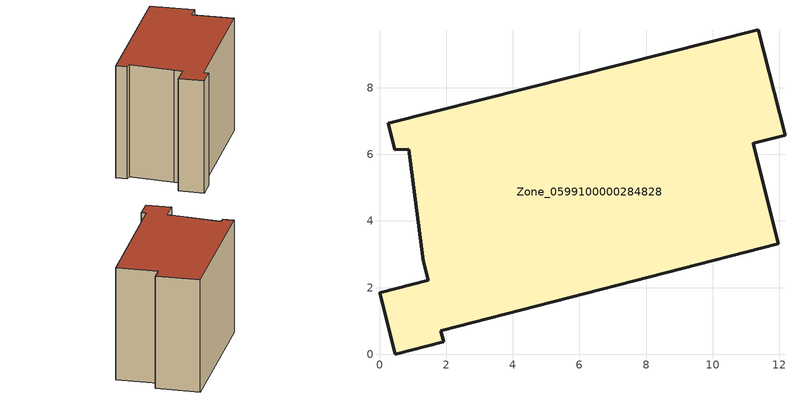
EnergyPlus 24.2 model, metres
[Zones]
Zone_0599100000284828
 floor ground (C_G): 0.26,6.93 11.37,9.74 12.17,6.57 11.21,6.33 11.97,3.32 1.84,0.71 1.93,0.37 0.48,0 0,1.85 1.46,2.22 1.31,2.81 0.88,6.16 0.46,6.13 z0
 wall outside (C_F): 1.84,0.71 11.97,3.32 11.21,6.33 12.17,6.57 11.37,9.74 0.26,6.93 0.46,6.13 0.88,6.16 1.31,2.81 1.46,2.22 0,1.85 0.48,0 1.93,0.37 1.84,0.71 z0:8.62
 roof outside (C_R): 0.26,6.93 0.46,6.13 0.88,6.16 1.31,2.81 1.46,2.22 0,1.85 0.48,0 1.93,0.37 1.84,0.71 11.97,3.32 11.21,6.33 12.17,6.57 11.37,9.74 z8.62
[BUILDING]
Pand.0599100000284828: North Axis=0; Terrain=City; Loads Convergence Tolerance Value=0.04; Temperature Convergence Tolerance Value=0.4; Solar Distribution=FullExterior; Maximum Number of Warmup Days=25; Minimum Number of Warmup Days=1
[Site:Location]
Rotterdam.The.Hague.AP_ZH_NLD Design_Conditions: Latitude=51.96; Longitude=4.45; Time Zone=1; Elevation=-4.5
[SITE:GROUNDTEMPERATURE:BUILDINGSURFACE]
18, 18, 18, 18, 18, 18, 18, 18, 18, 18, 18, 18
[MATERIAL] Thermal Absorptance=0.9; Solar Absorptance=0.7; Visible Absorptance=0.7
Name | Roughness | Thickness | Conductivity | Density | Specific Heat
G.TI.1975-1991 | MediumSmooth | 0.15 | 0.288461 | 540 | 1210
F.TI.1975-1991 | Rough | 0.3 | 0.230769 | 1920 | 840
R.TI.1975-1991 | MediumRough | 0.2 | 0.153846 | 1500 | 1000
[CONSTRUCTION]
C_G: G.TI.1975-1991
C_F: F.TI.1975-1991
C_R: R.TI.1975-1991
[ZONE]
Zone_0599100000284828: Type=1; Multiplier=1; Ceiling Height=Autocalculate; Volume=Autocalculate; Floor Area=autocalculate; Part of Total Floor Area=Yes
[ZONEINFILTRATION:DESIGNFLOWRATE]
Infil_Zone_0599100000284828: Zone or ZoneList or Space or SpaceList=Zone_0599100000284828; Schedule=AlwaysOn; Design Flow Rate Calculation Method=Flow/Area; Flow Rate per Floor Area=0.003; Constant Term Coefficient=1; Temperature Term Coefficient=0; Velocity Term Coefficient=0; Velocity Squared Term Coefficient=0
[HVACTEMPLATE:ZONE:IDEALLOADSAIRSYSTEM]
Zone_0599100000284828: Maximum Heating Supply Air Temperature=50; Minimum Cooling Supply Air Temperature=13; Maximum Heating Supply Air Humidity Ratio=0.0156; Minimum Cooling Supply Air Humidity Ratio=0.0077; Heating Limit=NoLimit; Cooling Limit=NoLimit; Dehumidification Control Type=ConstantSensibleHeatRatio; Cooling Sensible Heat Ratio=0.7; Dehumidification Setpoint=60; Humidification Control Type=None; Humidification Setpoint=30; Outdoor Air Method=None; Outdoor Air Flow Rate per Person=0.00944; Outdoor Air Flow Rate per Zone Floor Area=0; Outdoor Air Flow Rate per Zone=0; Demand Controlled Ventilation Type=None; Outdoor Air Economizer Type=NoEconomizer; Heat Recovery Type=None; Sensible Heat Recovery Effectiveness=0.7; Latent Heat Recovery Effectiveness=0.65
[ZONECONTROL:THERMOSTAT]
ThermostatControl_Zone_0599100000284828: Zone or ZoneList=Zone_0599100000284828; Control Type Schedule=DualSetpointControlType; Control 1=Thermostat_Zone_0599100000284828; Temperature Difference Between Cutout And Setpoint=0
[THERMOSTATSETPOINT:DUALSETPOINT]
Thermostat_Zone_0599100000284828: Heating Setpoint Temperature Schedule=HeatingSetpoint_Zone_0599100000284828; Cooling Setpoint Temperature Schedule=CoolingSetpoint_Zone_0599100000284828
[SCHEDULE:COMPACT]
HeatingSetpoint_Zone_0599100000284828: Through: 12/31, For: AllDays, Until: 24:00, 21
CoolingSetpoint_Zone_0599100000284828: Through: 12/31, For: AllDays, Until: 24:00, 24
DualSetpointControlType: Through: 12/31, For: AllDays, Until: 24:00, 4
AlwaysOn: Through: 12/31, For: AllDays, Until: 24:00, 1
